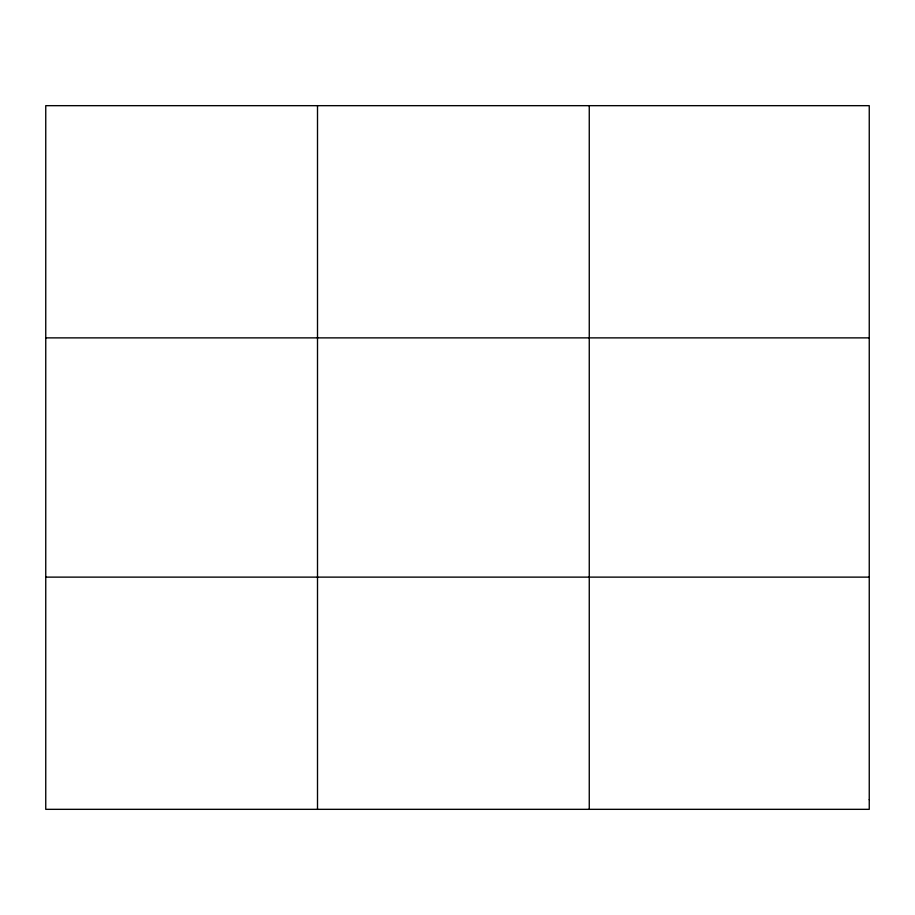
<?xml version="1.0" encoding="UTF-8"?>
<svg xmlns="http://www.w3.org/2000/svg" width="915" height="915" viewBox="0 0 915 915"><rect width="100%" height="100%" fill="white"/><g stroke="black" fill="none" stroke-linecap="round" stroke-linejoin="round"><path stroke-width="1.37" d="M317.505 809.329L317.505 105.671M589.26 809.329L589.26 105.671M45.75 337.875L869.25 337.875M45.75 577.125L869.25 577.125M869.25 799.653L869.25 809.329L45.75 809.329L45.75 105.671L869.25 105.671L869.25 799.653"/></g></svg>
